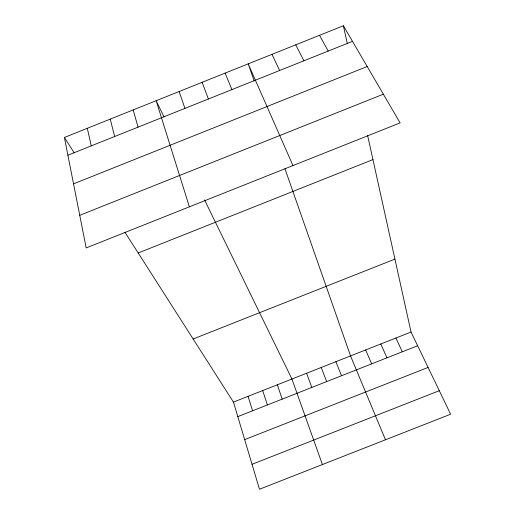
<?xml version="1.0" encoding="UTF-8"?>
<svg xmlns="http://www.w3.org/2000/svg" width="515" height="515" viewBox="0 0 515 515"><rect width="100%" height="100%" fill="white"/><g stroke="black" fill="none" stroke-linecap="round" stroke-linejoin="round"><path stroke-width="0.77" d="M64.388 137.466L343.376 25.75L400.123 122.898L86.185 247.927L64.388 137.466L74.25 152.897M67.89 155.215L352.492 41.348M73.542 183.849L367.195 66.525M79.748 215.309L383.36 94.194M138.194 252.981L372.95 159.605M193.144 338.986L394.934 259.116M124.92 232.207L233.462 402.086L411.047 332.053L367.633 135.542M237.801 416.616L417.639 345.745M244.67 439.63L428.081 367.433M252.035 464.305L439.282 390.698M319.551 35.29L328.184 51.075M295.752 44.824L303.901 60.789M164.066 116.963L156.142 100.728L189.385 206.824M204.552 199.936L291.934 379.027L322.403 464.549M411.047 332.053L450.612 414.215L259.483 489.25L233.462 402.086M271.965 54.345L279.639 70.497M395.906 338.02L402.305 351.79M380.778 343.988L386.984 357.828M292.977 165.572L248.204 63.86L254.178 80.913M365.65 349.955L371.669 363.86M385.478 439.784L350.541 355.917L284.962 168.766M225.158 73.091L231.885 89.604M335.877 361.697L341.516 375.744M321.225 367.478L326.671 381.596M202.131 82.31L208.395 98.996M306.573 373.253L311.839 387.441M179.13 91.522L184.93 108.388M277.308 384.795L282.201 399.119M262.682 390.563L267.394 404.957M248.069 396.325L252.595 410.79M133.173 109.92L138.052 127.141M110.229 119.113L114.645 136.507M87.299 128.293L91.258 145.861M343.376 25.75L347.329 43.646"/></g></svg>
